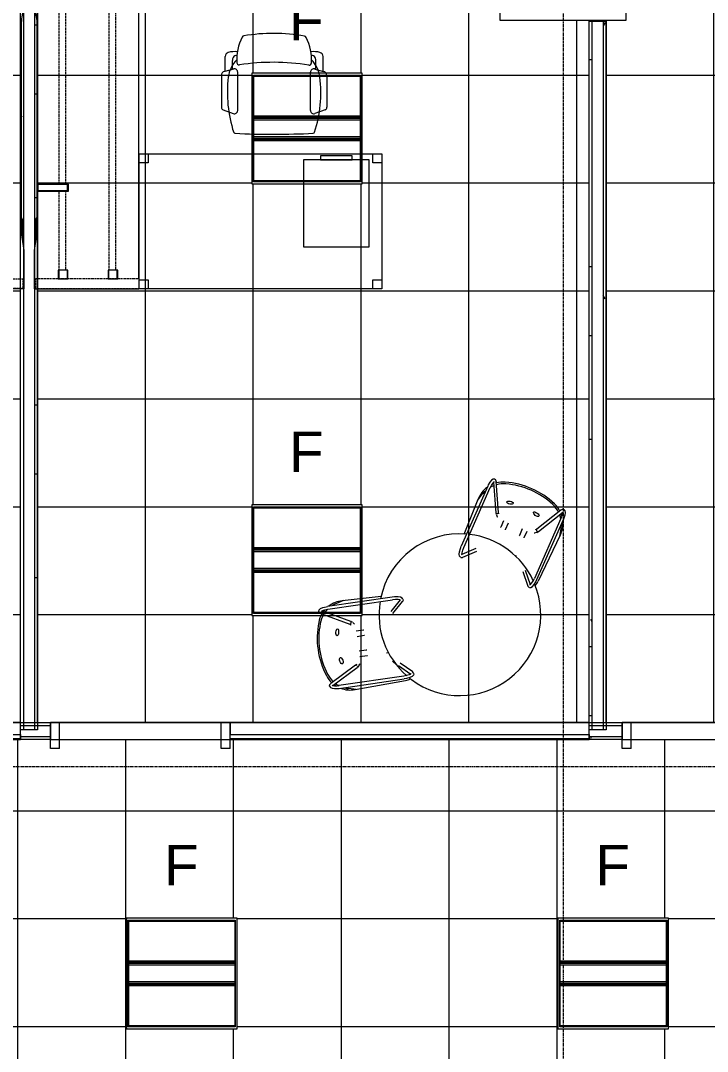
# Model space of a CAD drawing. Header units: inches. Extents: x 29752 to 32426, y -178 to 5722.
# Drawn here: x 30970.5 to 31123.4, y 5370.4 to 5599.7 of the extents above; entities that cross this region are included whole.
import ezdxf

# ---------------------------------------------------------------- set-up
doc = ezdxf.new("R2010")
doc.units = ezdxf.units.IN
doc.header["$MEASUREMENT"] = 0
doc.linetypes.add('Grid Line 1_2_', pattern=[0.875, 0.5, -0.125, 0.125, -0.125])
doc.linetypes.add('Overhead', pattern=[0.15625, 0.09375, -0.0625])
for name, color, linetype, lineweight in [('1900 Duke Street_2nd Flr_LINKED_dwg', 8, 'Continuous', 9), ('A-CLNG', 13, 'Continuous', 13), ('A-CLNG-PATT', 13, 'Continuous', 13), ('A-DOOR', 31, 'Continuous', 13), ('A-DOOR-FRAM', 31, 'Continuous', 20), ('A-GLAZ-CURT', 52, 'Continuous', 9), ('A-WALL', 113, 'Continuous', 13), ('A-WALL-PATT', 111, 'Continuous', 13), ('AE-WALLS-PATT', 7, 'Continuous', 9), ('E-LITE-EQPM', 33, 'Continuous', 9), ('E-LITE-EQPM-IDEN', 33, 'Continuous', 9), ('I-FURN', 30, 'Continuous', 9), ('I-FURN-PNLS', 30, 'Continuous', 9), ('I-WALL', 2, 'Continuous', 13), ('S-GRID', 1, 'Continuous', 9)]:
    doc.layers.add(name, color=color, linetype=linetype, lineweight=lineweight)
doc.styles.add('Arial', font='arial.ttf', dxfattribs={"height": 9})
pattern_1 = [(0, (0, 0), (30.72, 7.68), [1.267, -21.773, 1.267, -21.773, -122.88]), (0, (0, 0), (30.72, 7.68), [-46.08, 1.267, -44.813, 1.267, -21.773, -53.76]), (0, (0, 0), (30.72, 7.68), [-115.2, 1.267, -14.093, 1.267, -37.133]), (120, (11.52, 3.84), (-22.0110751, 22.7643004), [1.267, -21.773, 1.267, -21.773, -122.88]), (120, (11.52, 3.84), (-22.0110751, 22.7643004), [-46.08, 1.267, -44.813, 1.267, -21.773, -53.76]), (120, (11.52, 3.84), (-22.0110751, 22.7643004), [-115.2, 1.267, -14.093, 1.267, -37.133]), (240, (15.36, 19.2), (-8.7089249, -30.4443004), [1.267, -21.773, 1.267, -21.773, -122.88]), (240, (15.36, 19.2), (-8.7089249, -30.4443004), [-46.08, 1.267, -44.813, 1.267, -21.773, -53.76]), (240, (15.36, 19.2), (-8.7089249, -30.4443004), [-115.2, 1.267, -14.093, 1.267, -37.133])]

# ---------------------------------------------------------------- blocks, each defined once
blk = doc.blocks.new('1900 Duke Street_2nd Flr_LINKED_dwg-5565117-FIRST FLOOR')
at = {"layer": 'AE-WALLS-PATT'}
h = blk.add_hatch(color=256, dxfattribs=at)
h.paths.add_polyline_path([(1999.13, 1220.75), (2002.25, 1220.75), (2002.25, 1220.87), (1998.5, 1220.87), (1998.5, 1220.75)], flags=0)
h.paths.add_polyline_path([(1960.06, 1252.87), (1960.06, 1257.12), (1960, 1257.12), (1960, 1252.87)], flags=0)
h.paths.add_polyline_path([(1960, 1258.12), (1960.06, 1258.12), (1960.06, 1259.62), (1960, 1259.62)], flags=0)
blk = doc.blocks.new('HermanMiller_LayoutStudio_GNTRF_PrimaryWorkSurfaceRectangularFlashGap - Lam 24D 72W Non-Sliding-5842112-FIRST FLOOR')
at = {"layer": 'I-FURN-PNLS'}
for p, q in [((-15.75, 11.81), (-15.75, -11.47)), ((-7.25, 11.81), (-15.75, 11.81)), ((-4.74, 11.42), (-7.25, 11.81)), ((47.64, 11.81), (45.12, 11.42)), ((56.13, 11.81), (47.64, 11.81)), ((56.13, -11.47), (56.13, 11.81)), ((-4.3, 11.33), (-4.74, 11.42)), ((-3.87, 11.27), (-4.3, 11.33)), ((-3.44, 11.24), (-3.87, 11.27)), ((-3.01, 11.23), (-3.44, 11.24)), ((43.4, 11.23), (-3.01, 11.23)), ((43.83, 11.24), (43.4, 11.23)), ((44.26, 11.27), (43.83, 11.24)), ((44.69, 11.33), (44.26, 11.27)), ((45.12, 11.42), (44.69, 11.33)), ((-15.75, -11.47), (-15.67, -11.47)), ((-13.58, -11.47), (56.13, -11.47))]:
    blk.add_line(p, q, dxfattribs=at)
blk = doc.blocks.new('HermanMiller_TuStorage_LK11_BarPullMobilePedestal - Ptd Mtl Frnt 20D BF-5806128-FIRST FLOOR')
at = {"layer": 'I-FURN-PNLS'}
for p, q in [((7.3125, 9.6875), (-7.3125, 9.6875)), ((-7.3125, 9.6875), (-7.3125, -9.6875)), ((7.3125, -9.6875), (7.3125, 9.6875)), ((-7.3125, -9.6875), (7.3125, -9.6875)), ((3.5, -9.6875), (-3.5, -9.6875)), ((-3.5, -9.6875), (-3.5, -10.5625)), ((-3.5, -10.5625), (3.5, -10.5625)), ((3.5, -10.5625), (3.5, -9.6875))]:
    blk.add_line(p, q, dxfattribs=at)
blk = doc.blocks.new('HermanMiller_LayoutStudio_GNBR_BeamsRectangularPrimary - 72W for 24D-5806223-FIRST FLOOR')
at = {"layer": 'I-FURN-PNLS', "linetype": 'Overhead'}
for p, q in [((21.71, -6.1), (4.11, -6.1)), ((69.71, -6.1), (23.28, -6.1)), ((4.11, -7.68), (21.71, -7.68)), ((23.28, -7.68), (67.77, -7.68)), ((69.71, -17.19), (4.11, -17.19)), ((4.11, -18.76), (67.77, -18.76))]:
    blk.add_line(p, q, dxfattribs=at)
blk = doc.blocks.new('HermanMiller_ThrivePortfolio_YT300_Shelf - Surface Clamp No Backdrop Shelf Liner 4H 15W 8D-5842113-FIRST FLOOR')
at = {"layer": 'I-FURN-PNLS'}
for p, q in [((29.27, 34.22), (24.84, 34.22)), ((24.99, 34.19), (29.27, 34.19))]:
    blk.add_line(p, q, dxfattribs=at)
for radius, start in [(0.456, 37.2983), (0.425, 45)]:
    blk.add_arc((29.27, 33.77), radius, start, 90, dxfattribs=at)
blk = doc.blocks.new('HermanMiller_LayoutStudio_GNSG_GenericBeamClamp - Clamp-5806140-FIRST FLOOR')
at = {"layer": 'I-FURN-PNLS'}
for p, q in [((0.79, 5.46), (-0.79, 5.46)), ((-0.79, 5.46), (-0.79, -1.38)), ((0.67, 5.43), (-0.67, 5.43)), ((-0.67, 5.43), (-0.67, -1.22)), ((0.67, -1.22), (0.67, 5.43)), ((0.79, -1.38), (0.79, 5.46)), ((-0.79, -1.38), (0.79, -1.38)), ((-0.67, -1.22), (0.67, -1.22))]:
    blk.add_line(p, q, dxfattribs=at)
blk = doc.blocks.new('HermanMiller_LayoutStudio_GNLFEL_EngageLegDeskEndSingleLeft - 24D Left Hand-5805487-FIRST FLOOR')
at = {"layer": 'I-FURN-PNLS', "linetype": 'Overhead'}
for p, q in [((-1.04, 11.61), (-1.04, -11.31)), ((0.94, 11.71), (-0.94, 11.71)), ((1.04, -11.31), (1.04, 11.61)), ((-0.94, -11.41), (0.94, -11.41))]:
    blk.add_line(p, q, dxfattribs=at)
at = {"layer": 'I-FURN-PNLS'}
for p, q in [((2.99, 6.63), (1.04, 6.63)), ((1.04, 6.63), (1.04, 4.47)), ((2.99, 6.52), (1.04, 6.52)), ((1.04, 6.52), (1.04, 4.59)), ((1.04, 4.59), (2.99, 4.59)), ((2.99, 4.47), (2.99, 6.63)), ((2.99, 4.59), (2.99, 6.52)), ((1.04, 4.47), (2.99, 4.47)), ((2.99, -4.45), (1.04, -4.45)), ((1.04, -4.45), (1.04, -6.61)), ((2.99, -4.57), (1.04, -4.57)), ((1.04, -4.57), (1.04, -6.5)), ((2.99, -6.61), (2.99, -4.45)), ((2.99, -6.5), (2.99, -4.57)), ((1.04, -6.5), (2.99, -6.5)), ((1.04, -6.61), (2.99, -6.61))]:
    blk.add_line(p, q, dxfattribs=at)
at = {"layer": 'I-FURN-PNLS', "linetype": 'Overhead'}
for centre, radius, start, end in [((-0.94, 11.61), 0.107, 90, 180), ((0.94, 11.61), 0.105, 360, 90), ((-0.94, -11.31), 0.105, 180, 270), ((0.94, -11.31), 0.105, 270, 360)]:
    blk.add_arc(centre, radius, start, end, dxfattribs=at)
blk = doc.blocks.new('Rectangular Table - Rectangular Table 3-5842114-FIRST FLOOR')
at = {"layer": 'I-FURN'}
for p, q in [((-27, 13), (-27, 15)), ((-27, 15), (-25, 15)), ((-25, 15), (-25, 13)), ((-25, 15), (25, 15)), ((25, 15), (27, 15)), ((25, 13), (25, 15)), ((27, 15), (27, 13)), ((-25, 13), (-27, 13)), ((-27, -13), (-27, 13)), ((27, 13), (25, 13)), ((27, 12.94), (27, -13)), ((-27, -15), (-27, -13)), ((-27, -13), (-25, -13)), ((-25, -13), (-25, -15)), ((25, -15), (25, -13)), ((25, -13), (27, -13)), ((27, -13), (27, -15)), ((-25, -15), (-27, -15)), ((25, -15), (-25, -15)), ((27, -15), (25, -15))]:
    blk.add_line(p, q, dxfattribs=at)
blk = doc.blocks.new('Steelcase - Seating - Gesture - Work Chair2 - Wrapp Back - 4D Arm_Caster-5842115-FIRST FLOOR')
at = {"layer": 'I-FURN'}
for p, q in [((-11.74, -13.02), (-11.74, -5.99)), ((-11.35, -5.44), (-9.09, -4.62)), ((-8.09, -5.32), (-8.09, -13.79)), ((8.09, -5.32), (8.09, -13.79)), ((11.35, -5.44), (9.09, -4.62)), ((11.74, -13.02), (11.74, -5.99)), ((-9.03, -14.51), (-10.99, -13.99)), ((-10.89, -14.02), (-10.89, -17.31)), ((-9.29, -14.44), (-9.29, -16.44)), ((9.03, -14.51), (10.99, -13.99)), ((9.29, -14.44), (9.29, -16.44)), ((10.89, -14.02), (10.89, -17.31))]:
    blk.add_line(p, q, dxfattribs=at)
for centre, radius, start, end in [((0.1, -169.98), 169.98, 87.0931, 92.9746), ((18.38, -9.32), 28.78, 162.0109, 186.7596), ((-8.71, -0.53), 0.3, 92.9746, 162.0109), ((8.7, -0.52), 0.3, 18.0109, 87.0931), ((-18.38, -9.32), 28.78, 353.2404, 18.0109), ((-8.84, -5.32), 0.75, 0, 110), ((8.84, -5.32), 0.75, 70, 180), ((-11.15, -5.99), 0.585, 110, 180), ((11.15, -5.99), 0.585, 360, 70), ((-10.74, -13.02), 1, 180, 255), ((-3.71, -11.94), 6.53, 186.7596, 225.1575), ((3.71, -11.94), 6.53, 314.8425, 353.2404), ((10.74, -13.02), 1, 285, 360), ((-8.84, -13.79), 0.75, 255, 360), ((2.78, -16.57), 11.1, 176.1226, 206.6121), ((-7.79, -15.86), 0.5, 80.8589, 176.1226), ((0.29, 34.42), 50.42, 260.8589, 278.4768), ((-2.78, -16.57), 11.1, 332.9816, 3.3879), ((7.8, -15.95), 0.5, 3.3879, 98.4768), ((8.84, -13.79), 0.75, 180, 285), ((-9.98, -17.31), 0.911, 180, 255.8268), ((-8.73, -12.36), 6.02, 255.8268, 275.2693), ((-7.97, -16.44), 1.32, 180, 209.7381), ((-8.34, -16.66), 0.896, 209.7381, 274.2583), ((8.73, -12.36), 6.02, 264.7307, 284.1732), ((8.34, -16.66), 0.896, 265.7417, 330.2619), ((7.97, -16.44), 1.32, 330.2619, 0), ((9.98, -17.31), 0.911, 284.1732, 0), ((-6.7, -21.32), 0.5, 206.6121, 259.8217), ((0.18, 16.95), 39.38, 259.8217, 279.6026), ((6.66, -21.39), 0.5, 279.6026, 332.9816)]:
    blk.add_arc(centre, radius, start, end, dxfattribs=at)
blk = doc.blocks.new('MEZ-Round_Top-Davis_Furniture-2 - 36x36x29-R-5845483-FIRST FLOOR')
at = {"layer": 'I-FURN'}
for start, end in [(90, 119.8961), (61.5866, 90), (121.9688, 205.4242), (270, 59.1349), (207.4564, 265.7435), (267.9383, 270)]:
    blk.add_arc((0, 0), 18, start, end, dxfattribs=at)
blk = doc.blocks.new('HighTower_Eyes_Guest1 - HighTower_Eyes_Guest-5842110-FIRST FLOOR')
at = {"layer": 'I-FURN'}
for p, q in [((-9.98, -4.11), (-9.58, 7.25)), ((-9.2, 7.02), (-9.2, -7.57)), ((-8.57, -7.57), (-8.57, 7.02)), ((-8.33, 8.67), (-6.04, 6.22)), ((-5.59, 6.65), (-7.92, 9.15)), ((7.92, 9.15), (5.59, 6.65)), ((6.04, 6.22), (8.32, 8.66)), ((8.57, 7.02), (8.57, -7.57)), ((9.2, -7.57), (9.2, 7.02)), ((-5.18, 5.3), (-5.12, 5.24)), ((-5.13, 5.25), (-4.93, 5.04)), ((-2.86, 4.23), (-2.86, 3.98)), ((9.68, 4.29), (9.98, -4.11)), ((-2.86, -0.3), (-2.86, -0.38)), ((-2.86, -0.38), (-2.86, -1.98)), ((-1.68, -0.38), (-1.68, -0.3)), ((-1.68, -1.98), (-1.68, -0.38)), ((1.68, -0.3), (1.68, -0.38)), ((1.68, -0.38), (1.68, -1.98)), ((2.86, -0.38), (2.86, -0.3)), ((2.86, -1.98), (2.86, -0.38)), ((-9.97, -3.84), (-9.57, -5.45)), ((-5.18, -2.92), (-8.39, -8.9)), ((-7.88, -9.26), (-4.63, -3.21)), ((-4.92, -2.56), (-5.14, -2.87)), ((-4.92, -2.56), (-4.89, -2.53)), ((-4.65, -3.26), (-4.41, -2.93)), ((4.41, -2.93), (4.65, -3.26)), ((4.62, -3.2), (7.88, -9.26)), ((5.12, -2.84), (4.92, -2.56)), ((8.39, -8.9), (5.17, -2.9)), ((9.97, -3.84), (9.57, -5.45))]:
    blk.add_line(p, q, dxfattribs=at)
at = {"layer": 'I-FURN', "flags": 128}
for points in [[(-8.39, 9.3), (-8.67, 9.19), (-8.9, 8.85), (-9.07, 8.31), (-9.18, 7.55), (-9.2, 7.02)], [(-8.32, 9.33), (-7.96, 9.19), (-7.92, 9.15)], [(8.32, 9.33), (7.96, 9.19), (7.92, 9.15)], [(8.39, 9.3), (8.67, 9.19), (8.9, 8.85), (9.07, 8.31), (9.18, 7.55), (9.2, 7.02)], [(-8.25, 8.73), (-8.32, 8.62), (-8.44, 8.27), (-8.54, 7.66), (-8.57, 7.02)], [(8.25, 8.73), (8.32, 8.62), (8.44, 8.27), (8.54, 7.66), (8.57, 7.02)], [(-4.85, -2.5), (-4.51, -2.22), (-4.44, -2.19)], [(4.85, -2.5), (4.51, -2.22), (4.44, -2.19)], [(-8.39, -9.63), (-8.73, -9.49), (-8.95, -9.15), (-9.11, -8.61), (-9.19, -7.87), (-9.2, -7.57)], [(-8.3, -9.03), (-8.37, -8.92), (-8.48, -8.56), (-8.56, -7.96), (-8.57, -7.57)], [(8.3, -9.03), (8.37, -8.92), (8.48, -8.56), (8.56, -7.96), (8.57, -7.57)], [(8.39, -9.63), (8.73, -9.49), (8.95, -9.15), (9.11, -8.61), (9.19, -7.87), (9.2, -7.57)], [(-8.39, -9.63), (-8.05, -9.49), (-7.88, -9.26)], [(8.39, -9.63), (8.05, -9.49), (7.88, -9.26)]]:
    blk.add_lwpolyline(points, dxfattribs=at)
at = {"layer": 'I-FURN'}
for centre, radius, start, end in [((-4.58, 7.08), 5, 164.1139, 178), ((-3.98, -4.32), 6, 178, 209.1866), ((3.98, -4.32), 6, 330.8167, 2), ((-3.75, -4), 6, 194, 202.8707), ((3.75, -4), 6, 337.1468, 346), ((-3.75, -4), 6, 215.8902, 224.3964), ((-3.98, -4.32), 6, 220.2362, 225.1278), ((-3.98, -4.32), 6, 231.1756, 250.5275), ((-3.75, -4), 6, 230.6301, 251.1082), ((3.75, -4), 6, 288.8918, 309.3845), ((3.98, -4.32), 6, 289.4725, 308.831), ((3.75, -4), 6, 315.6037, 324.1108), ((3.98, -4.32), 6, 314.8722, 319.7638), ((0, 6.94), 17.94, 250.5275, 289.4725), ((0, 6.94), 17.94, 250.5275, 289.4725), ((0, 6.94), 17.57, 251.1082, 288.8918)]:
    blk.add_arc(centre, radius, start, end, dxfattribs=at)
for centre, major_axis, ratio, start_param, end_param in [((-4.9, 5.45), (0.228, 0.213), 0.916448, 3.13187, 3.917268), ((-4.9, -3.07), (-0.275, 0.148), 0.846149, 5.894386, 6.283185), ((-4.91, -3.08), (-0.255, 0.181), 0.826969, 4.981649, 5.243448), ((-4.91, -3.08), (-0.255, 0.181), 0.826969, 3.672652, 4.719849), ((-4.91, -3.08), (-0.255, 0.181), 0.826969, 3.141593, 3.410852), ((4.91, -3.08), (0.255, 0.181), 0.826969, 2.610534, 3.141593), ((4.91, -3.08), (0.255, 0.181), 0.826969, 2.348734, 2.363943), ((4.91, -3.08), (0.255, 0.181), 0.826969, 1.147513, 2.086935), ((4.9, -3.05), (0.275, 0.148), 0.846149, 6.241028, 6.764627), ((4.91, -3.08), (0.255, 0.181), 0.826969, 0.254339, 0.291749)]:
    blk.add_ellipse(centre, major_axis=major_axis, ratio=ratio, start_param=start_param, end_param=end_param, dxfattribs=at)
for centre, major_axis in [((-3.19, -6.22), (-0.731, 0.169)), ((3.19, -6.22), (0.731, 0.169))]:
    blk.add_ellipse(centre, major_axis=major_axis, ratio=0.429347, dxfattribs=at)
blk = doc.blocks.new('HighTower_Eyes_Guest1 - HighTower_Eyes_Guest-5842090-FIRST FLOOR')
at = {"layer": 'I-FURN'}
for p, q in [((-4.63, 3.21), (-7.88, 9.26)), ((7.88, 9.26), (4.62, 3.2)), ((-9.2, 7.57), (-9.2, -7.02)), ((-8.57, -7.02), (-8.57, 7.57)), ((-8.39, 8.9), (-5.18, 2.92)), ((5.17, 2.9), (8.39, 8.9)), ((8.57, 7.57), (8.57, -7.02)), ((9.2, -7.02), (9.2, 7.57)), ((-9.97, 3.84), (-9.57, 5.45)), ((9.97, 3.84), (9.57, 5.45)), ((-9.98, 4.11), (-9.58, -7.25)), ((-5.14, 2.87), (-4.92, 2.56)), ((-4.41, 2.93), (-4.65, 3.26)), ((4.65, 3.26), (4.41, 2.93)), ((4.92, 2.56), (5.12, 2.85)), ((9.67, -4.57), (9.98, 4.11)), ((-2.86, 1.98), (-2.86, 0.38)), ((-2.86, 0.38), (-2.86, 0.3)), ((-1.68, 0.38), (-1.68, 1.98)), ((-1.68, 0.3), (-1.68, 0.38)), ((1.68, 1.98), (1.68, 0.38)), ((1.68, 0.38), (1.68, 0.3)), ((2.86, 0.38), (2.86, 1.98)), ((2.86, 0.3), (2.86, 0.38)), ((-2.86, -3.98), (-2.86, -4.45)), ((-1.68, -4.04), (-1.68, -3.98)), ((-6.04, -6.22), (-8.33, -8.67)), ((-7.92, -9.15), (-5.59, -6.65)), ((-5.12, -5.24), (-5.49, -5.63)), ((-4.93, -5.04), (-5.13, -5.25)), ((5.59, -6.65), (7.92, -9.15)), ((8.32, -8.66), (6.04, -6.22))]:
    blk.add_line(p, q, dxfattribs=at)
at = {"layer": 'I-FURN', "flags": 128}
for points in [[(-8.39, 9.63), (-8.73, 9.49), (-8.95, 9.15), (-9.11, 8.61), (-9.19, 7.87), (-9.2, 7.57)], [(-8.39, 9.63), (-8.05, 9.49), (-7.88, 9.26)], [(8.39, 9.63), (8.05, 9.49), (7.88, 9.26)], [(8.39, 9.63), (8.73, 9.49), (8.95, 9.15), (9.11, 8.61), (9.19, 7.87), (9.2, 7.57)], [(-8.3, 9.03), (-8.37, 8.92), (-8.48, 8.56), (-8.56, 7.96), (-8.57, 7.57)], [(8.3, 9.03), (8.37, 8.92), (8.48, 8.56), (8.56, 7.96), (8.57, 7.57)], [(-4.85, 2.5), (-4.51, 2.22), (-4.44, 2.19)], [(4.85, 2.5), (4.51, 2.22), (4.44, 2.19)], [(-8.39, -9.3), (-8.67, -9.19), (-8.9, -8.85), (-9.07, -8.31), (-9.18, -7.55), (-9.2, -7.02)], [(-8.25, -8.73), (-8.32, -8.62), (-8.44, -8.27), (-8.54, -7.66), (-8.57, -7.02)], [(-8.32, -9.33), (-7.96, -9.19), (-7.92, -9.15)], [(8.32, -9.33), (7.96, -9.19), (7.92, -9.15)], [(8.25, -8.73), (8.32, -8.62), (8.44, -8.27), (8.54, -7.66), (8.57, -7.02)], [(8.39, -9.3), (8.67, -9.19), (8.9, -8.85), (9.07, -8.31), (9.18, -7.55), (9.2, -7.02)]]:
    blk.add_lwpolyline(points, dxfattribs=at)
at = {"layer": 'I-FURN'}
for centre, radius, start, end in [((-3.98, 4.32), 6, 109.4725, 128.8244), ((-3.75, 4), 6, 108.8918, 129.3699), ((0, -6.94), 17.94, 70.5275, 109.4725), ((0, -6.94), 17.94, 70.5275, 109.4725), ((0, -6.94), 17.57, 71.1082, 108.8918), ((3.75, 4), 6, 50.6155, 71.1082), ((3.98, 4.32), 6, 51.169, 70.5275), ((-3.98, 4.32), 6, 150.8134, 182), ((-3.75, 4), 6, 135.6036, 144.1098), ((-3.98, 4.32), 6, 134.8722, 139.7638), ((3.75, 4), 6, 35.8892, 44.3963), ((3.98, 4.32), 6, 40.2362, 45.1278), ((3.98, 4.32), 6, 358, 29.1833), ((-3.75, 4), 6, 157.1293, 166), ((3.75, 4), 6, 14, 22.8532), ((-4.58, -7.08), 5, 182, 195.8861)]:
    blk.add_arc(centre, radius, start, end, dxfattribs=at)
for centre, major_axis in [((-3.19, 6.22), (0.731, 0.169)), ((3.19, 6.22), (-0.731, 0.169))]:
    blk.add_ellipse(centre, major_axis=major_axis, ratio=0.429347, dxfattribs=at)
for centre, major_axis, ratio, start_param, end_param in [((-4.9, 3.07), (0.275, 0.148), 0.846149, 3.361235, 3.623034), ((-4.91, 3.08), (0.255, 0.181), 0.826969, 3.472631, 3.657731), ((-4.91, 3.08), (0.255, 0.181), 0.826969, 3.751439, 3.919531), ((-4.91, 3.08), (0.255, 0.181), 0.826969, 4.02161, 4.18133), ((-4.91, 3.08), (0.255, 0.181), 0.826969, 4.704929, 5.752126), ((-4.91, 3.08), (0.255, 0.181), 0.826969, 6.013926, 6.283185), ((4.91, 3.08), (-0.255, 0.181), 0.826969, 0, 0.531059), ((4.91, 3.08), (-0.255, 0.181), 0.826969, 0.531059, 2.261027), ((4.9, 3.05), (-0.275, 0.148), 0.846149, 2.46333, 3.141593), ((-4.9, -5.45), (-0.228, 0.213), 0.916448, 5.769309, 6.292908), ((-4.9, -5.45), (-0.228, 0.213), 0.916448, 5.50751, 5.682501), ((-4.9, -5.45), (-0.228, 0.213), 0.916448, 5.24571, 5.418936), ((-4.9, -5.45), (-0.228, 0.213), 0.916448, 4.983911, 5.155535)]:
    blk.add_ellipse(centre, major_axis=major_axis, ratio=ratio, start_param=start_param, end_param=end_param, dxfattribs=at)
blk = doc.blocks.new('HermanMiller_LayoutStudio_GNTRF_PrimaryWorkSurfaceRectangularFlashGap - Lam 24D 72W Non-Sliding-5948615-FIRST FLOOR')
at = {"layer": 'I-FURN-PNLS'}
for p, q in [((-15.75, 11.47), (-15.67, 11.47)), ((-15.75, -11.81), (-15.75, 11.47)), ((-13.58, 11.47), (56.13, 11.47)), ((56.13, 11.47), (56.13, -11.81)), ((-4.74, -11.42), (-7.25, -11.81)), ((-4.3, -11.33), (-4.74, -11.42)), ((-3.87, -11.27), (-4.3, -11.33)), ((-3.44, -11.24), (-3.87, -11.27)), ((-3.01, -11.23), (-3.44, -11.24)), ((43.4, -11.23), (-3.01, -11.23)), ((43.83, -11.24), (43.4, -11.23)), ((44.26, -11.27), (43.83, -11.24)), ((44.69, -11.33), (44.26, -11.27)), ((45.12, -11.42), (44.69, -11.33)), ((47.64, -11.81), (45.12, -11.42)), ((-7.25, -11.81), (-15.75, -11.81)), ((56.13, -11.81), (47.64, -11.81))]:
    blk.add_line(p, q, dxfattribs=at)
blk = doc.blocks.new('HermanMiller_ThrivePortfolio_YT300_Shelf - Surface Clamp No Backdrop Shelf Liner 4H 15W 8D-5948619-FIRST FLOOR')
at = {"layer": 'I-FURN-PNLS'}
for p, q in [((29.27, -34.22), (24.84, -34.22)), ((24.99, -34.19), (29.27, -34.19))]:
    blk.add_line(p, q, dxfattribs=at)
for radius, end in [(0.456, 322.7017), (0.425, 315)]:
    blk.add_arc((29.27, -33.77), radius, 270, end, dxfattribs=at)
blk = doc.blocks.new('HermanMiller_LayoutStudio_GNLFEL_EngageLegDeskEndSingleLeft - 24D Left Hand-5948622-FIRST FLOOR')
at = {"layer": 'I-FURN-PNLS', "linetype": 'Overhead'}
for p, q in [((-1.04, -11.61), (-1.04, 11.31)), ((-0.94, 11.41), (0.94, 11.41)), ((1.04, 11.31), (1.04, -11.61)), ((0.94, -11.71), (-0.94, -11.71))]:
    blk.add_line(p, q, dxfattribs=at)
at = {"layer": 'I-FURN-PNLS'}
for p, q in [((1.04, 6.61), (2.99, 6.61)), ((1.04, 4.45), (1.04, 6.61)), ((1.04, 6.5), (2.99, 6.5)), ((1.04, 4.57), (1.04, 6.5)), ((2.99, 6.61), (2.99, 4.45)), ((2.99, 6.5), (2.99, 4.57)), ((2.99, 4.57), (1.04, 4.57)), ((2.99, 4.45), (1.04, 4.45)), ((1.04, -4.47), (2.99, -4.47)), ((1.04, -6.63), (1.04, -4.47)), ((2.99, -4.47), (2.99, -6.63)), ((1.04, -4.59), (2.99, -4.59)), ((1.04, -6.52), (1.04, -4.59)), ((2.99, -6.52), (1.04, -6.52)), ((2.99, -6.63), (1.04, -6.63)), ((2.99, -4.59), (2.99, -6.52))]:
    blk.add_line(p, q, dxfattribs=at)
at = {"layer": 'I-FURN-PNLS', "linetype": 'Overhead'}
for centre, radius, start, end in [((-0.94, 11.31), 0.105, 90, 180), ((0.94, 11.31), 0.105, 0, 90), ((-0.94, -11.61), 0.107, 180, 270), ((0.94, -11.61), 0.105, 270, 0)]:
    blk.add_arc(centre, radius, start, end, dxfattribs=at)
blk = doc.blocks.new('Single Flush - OTJ_SOLIDFLUSH_ALUM-5854609-FIRST FLOOR')
at = {"layer": 'A-DOOR-FRAM'}
for p, q in [((-20, 3.875), (-20, -1.875)), ((-20, 3.875), (-18, 3.875)), ((-18, 3.875), (-18, -1.875)), ((18.000004, 3.875), (18.000004, -1.875)), ((18.000004, 3.875), (20.000004, 3.875)), ((20.000004, 3.875), (20.000004, -1.875)), ((-20, -1.875), (-18, -1.875)), ((18.000004, -1.875), (20.000004, -1.875))]:
    blk.add_line(p, q, dxfattribs=at)
blk = doc.blocks.new('System Panel - Glazed-6073665-FIRST FLOOR')
at = {"layer": 'A-GLAZ-CURT', "lineweight": 13}
for p, q in [((-39.9375, 0.75), (-39.9375, 1.75)), ((-39.9375, 1.75), (39.9375, 1.75)), ((39.9375, 0.75), (-39.9375, 0.75)), ((39.9375, 1.75), (39.9375, 0.75))]:
    blk.add_line(p, q, dxfattribs=at)
blk = doc.blocks.new('System Panel - Glazed-6073234-FIRST FLOOR')
at = {"layer": 'A-GLAZ-CURT', "lineweight": 13}
for p, q in [((-13.59, -1.75), (-13.59, -0.75)), ((-13.59, -0.75), (13.59, -0.75)), ((13.59, -1.75), (-13.59, -1.75)), ((13.59, -0.75), (13.59, -1.75))]:
    blk.add_line(p, q, dxfattribs=at)
blk = doc.blocks.new('L-Recessed-Axis-Plano - 2 X 2-4550865-FIRST FLOOR')
at = {"layer": 'E-LITE-EQPM'}
for p, q in [((11.91, 11.87), (-11.91, 11.87)), ((-11.91, 11.87), (-11.91, -11.88)), ((-11.88, -11.56), (-11.88, 11.56)), ((-11.88, 11.56), (11.87, 11.56)), ((11.87, 11.56), (11.87, -11.56)), ((11.91, -11.88), (11.91, 11.87)), ((-11.88, 2.74), (11.87, 2.74)), ((11.87, 2.51), (-11.88, 2.51)), ((-11.88, 2.3), (11.87, 2.3)), ((-11.88, 2.2), (11.87, 2.2)), ((-11.88, 1.83), (11.87, 1.83)), ((-11.88, -1.83), (11.87, -1.83)), ((-11.88, -2.2), (11.87, -2.2)), ((-11.88, -2.3), (11.87, -2.3)), ((-11.88, -2.51), (11.87, -2.51)), ((-11.88, -2.74), (11.87, -2.74)), ((-11.91, -11.88), (11.91, -11.88)), ((11.87, -11.56), (-11.88, -11.56))]:
    blk.add_line(p, q, dxfattribs=at)

msp = doc.modelspace()

# ---------------------------------------------------------------- hatches: boundary and pattern name
at = {"layer": 'A-CLNG-PATT'}
h = msp.add_hatch(dxfattribs=at)
h.set_pattern_fill('FP_7', color=256, style=0, pattern_type=2)
h.set_pattern_definition([(90, (30893.487, 5539.56), (24, -1e-15), []), (0, (30893.487, 5539.56), (0, -24), [])])
h.paths.add_polyline_path([(30848.24, 5443.56), (30896.76, 5443.56), (30896.76, 5449.31), (30900.38, 5449.31), (30900.38, 5449.44), (30926.38, 5449.44), (30926.38, 5449.31), (30943.22, 5449.31), (30943.22, 5443.56), (30970.52, 5443.56), (30970.52, 5631.69), (30886.17, 5631.69), (30886.17, 5625.19), (30858.36, 5625.19), (30858.35, 5599.69), (30845.49, 5599.69), (30845.49, 5443.56)], flags=0)
h.paths.add_polyline_path([(30900.26, 5443.56), (30900.38, 5443.56), (30900.38, 5445.81), (30900.26, 5445.81)], flags=0)
h.paths.add_polyline_path([(30926.38, 5443.56), (30939.72, 5443.56), (30939.72, 5445.81), (30926.38, 5445.81)], flags=0)
h.paths.add_polyline_path([(30901.38, 5467.4), (30893.17, 5467.4), (30893.17, 5491.97), (30917.8, 5491.97), (30917.8, 5467.4), (30907.89, 5467.4)], flags=0)
h.paths.add_polyline_path([(30893.17, 5563.4), (30893.17, 5587.97), (30917.8, 5587.97), (30917.8, 5563.4), (30914.4, 5563.4)], flags=0)
h = msp.add_hatch(dxfattribs=at)
h.set_pattern_fill('FP_8', color=256, style=0, pattern_type=2)
h.set_pattern_definition([(270, (31022.268, 5539.56), (-24, -1e-15), []), (180, (31022.268, 5539.56), (3e-15, 24), [])])
h.paths.add_polyline_path([(30977.17, 5443.56), (31097.05, 5443.56), (31097.05, 5599.69), (31077.23, 5599.69), (31077.23, 5625.69), (31058.61, 5625.69), (31058.61, 5631.69), (30974.27, 5631.69), (30974.27, 5443.56)], flags=0)
h.paths.add_polyline_path([(31046.56, 5467.4), (31021.94, 5467.4), (31021.94, 5491.97), (31046.56, 5491.97), (31046.56, 5471.5)], flags=0)
h.paths.add_polyline_path([(31044.66, 5563.4), (31021.94, 5563.4), (31021.94, 5587.97), (31046.56, 5587.97), (31046.56, 5563.4)], flags=0)
h = msp.add_hatch(dxfattribs=at)
h.set_pattern_fill('FP_9', color=256, style=0, pattern_type=2)
h.set_pattern_definition([(90, (31148.8, 5539.56), (24, -1e-15), []), (0, (31148.8, 5539.56), (0, -24), [])])
h.paths.add_polyline_path([(31104.42, 5443.56), (31224.3, 5443.56), (31224.3, 5623.19), (31145.8, 5623.19), (31145.77, 5617.71), (31105.23, 5617.69), (31105.23, 5599.69), (31100.8, 5599.69), (31100.8, 5443.56)], flags=0)
h.paths.add_polyline_path([(31168.4, 5467.4), (31148.44, 5467.4), (31148.44, 5491.97), (31173.06, 5491.97), (31173.06, 5467.4)], flags=0)
h.paths.add_polyline_path([(31173.06, 5563.4), (31148.44, 5563.4), (31148.44, 5587.97), (31173.06, 5587.97), (31173.06, 5577.22)], flags=0)
h = msp.add_hatch(dxfattribs=at)
h.set_pattern_fill('FP_13', color=256, style=0, pattern_type=2)
h.set_pattern_definition([(0, (30729.893, 4895.936), (0, -24), []), (270, (30729.893, 4895.936), (-24, -1e-15), [])])
h.paths.add_polyline_path([(30497.59, 4391.69), (30510.55, 4391.69), (30510.55, 4391.81), (30542.36, 4391.81), (30542.36, 4417.69), (30570.36, 4417.69), (30570.36, 4391.81), (30902.4, 4391.81), (30902.4, 4417.69), (30930.4, 4417.69), (30930.4, 4391.81), (31013.92, 4391.81), (31013.92, 4391.69), (31022.24, 4391.73), (31022.24, 4417.69), (31022.49, 4417.69), (31022.49, 4626.32), (31347.05, 4626.32), (31347.05, 4626.45), (31372.8, 4626.45), (31372.8, 4826.64), (31347.05, 4826.64), (31347.05, 4854.64), (31372.8, 4854.64), (31372.8, 5330.06), (31347.05, 5330.07), (31347.05, 5358.06), (31365.05, 5358.06), (31365.05, 5398.44), (31370.55, 5398.44), (31370.55, 5423.19), (31351.55, 5423.19), (31351.55, 5439.81), (30943.22, 5439.81), (30943.22, 5420.44), (30896.76, 5420.44), (30896.76, 5439.81), (30570.3, 5439.81), (30570.3, 5419.69), (30542.3, 5419.69), (30542.3, 5445.73), (30210.42, 5445.69), (30210.4, 5405.73), (30179.74, 5405.73), (30179.74, 5405.37), (30180.42, 5405.37), (30180.42, 5336.37), (30767.55, 5336.37), (30767.55, 4691.31), (30210.49, 4691.31), (30210.52, 4391.81), (30242.49, 4391.81), (30242.49, 4391.69), (30298.24, 4391.69), (30298.24, 4391.81), (30326.48, 4391.81), (30326.48, 4391.69), (30426.24, 4391.69), (30426.24, 4391.81), (30454.17, 4391.81), (30454.17, 4391.69)], flags=0)
h.paths.add_polyline_path([(30609.42, 4439.65), (30609.42, 4464.22), (30634.05, 4464.22), (30634.05, 4439.65), (30627.85, 4439.65)], flags=0)
h.paths.add_polyline_path([(30249.08, 4439.65), (30249.08, 4464.22), (30273.71, 4464.22), (30273.71, 4439.65), (30263.14, 4439.65)], flags=0)
h.paths.add_polyline_path([(30497.59, 4439.65), (30489.42, 4439.65), (30489.42, 4464.22), (30514.05, 4464.22), (30514.05, 4439.65)], flags=0)
h.paths.add_polyline_path([(30380.36, 4439.65), (30369.08, 4439.65), (30369.08, 4464.22), (30393.71, 4464.22), (30393.71, 4439.65), (30386.88, 4439.65)], flags=0)
h.paths.add_polyline_path([(30729.74, 4439.65), (30729.74, 4464.22), (30754.37, 4464.22), (30754.37, 4439.65), (30732.05, 4439.65)], flags=0)
h.paths.add_polyline_path([(30994.7, 4439.65), (30970.08, 4439.65), (30970.08, 4464.22), (30994.7, 4464.22), (30994.7, 4457.84)], flags=0)
h.paths.add_polyline_path([(30862.3, 4439.65), (30849.68, 4439.65), (30849.68, 4464.22), (30874.31, 4464.22), (30874.31, 4439.65), (30868.82, 4439.65)], flags=0)
h.paths.add_polyline_path([(30249.08, 4535.65), (30249.08, 4560.22), (30273.71, 4560.22), (30273.71, 4535.65), (30263.14, 4535.65)], flags=0)
h.paths.add_polyline_path([(30369.08, 4535.65), (30369.08, 4560.22), (30393.71, 4560.22), (30393.71, 4535.65), (30380.36, 4535.65)], flags=0)
h.paths.add_polyline_path([(30514.05, 4535.65), (30489.42, 4535.65), (30489.42, 4560.22), (30514.05, 4560.22), (30514.05, 4544.9)], flags=0)
h.paths.add_polyline_path([(30627.85, 4535.65), (30609.42, 4535.65), (30609.42, 4560.22), (30634.05, 4560.22), (30634.05, 4535.65)], flags=0)
h.paths.add_polyline_path([(30729.74, 4535.65), (30729.74, 4560.22), (30754.37, 4560.22), (30754.37, 4535.65), (30732.05, 4535.65)], flags=0)
h.paths.add_polyline_path([(30862.3, 4535.65), (30849.68, 4535.65), (30849.68, 4560.22), (30874.31, 4560.22), (30874.31, 4535.65)], flags=0)
h.paths.add_polyline_path([(30994.7, 4535.65), (30970.08, 4535.65), (30970.08, 4560.22), (30994.7, 4560.22), (30994.7, 4557.34)], flags=0)
h.paths.add_polyline_path([(30273.71, 4631.65), (30249.08, 4631.65), (30249.08, 4656.22), (30273.71, 4656.22)], flags=0)
h.paths.add_polyline_path([(30369.08, 4631.65), (30369.08, 4656.22), (30393.71, 4656.22), (30393.71, 4631.65), (30393.39, 4631.65)], flags=0)
h.paths.add_polyline_path([(30497.59, 4631.65), (30489.42, 4631.65), (30489.42, 4656.22), (30514.05, 4656.22), (30514.05, 4631.65)], flags=0)
h.paths.add_polyline_path([(30609.42, 4631.65), (30609.42, 4656.22), (30634.05, 4656.22), (30634.05, 4631.65)], flags=0)
h.paths.add_polyline_path([(30729.74, 4631.65), (30729.74, 4656.22), (30754.37, 4656.22), (30754.37, 4631.65), (30732.05, 4631.65)], flags=0)
h.paths.add_polyline_path([(30992.56, 4631.65), (30970.08, 4631.65), (30970.08, 4656.22), (30994.7, 4656.22), (30994.7, 4631.65), (30994.08, 4631.65)], flags=0)
h.paths.add_polyline_path([(30849.68, 4631.65), (30849.68, 4656.22), (30874.31, 4656.22), (30874.31, 4631.65), (30862.3, 4631.65)], flags=0)
h.paths.add_polyline_path([(31306.7, 4655.47), (31282.08, 4655.47), (31282.08, 4680.03), (31306.7, 4680.03), (31306.7, 4656.84)], flags=0)
h.paths.add_polyline_path([(31200.96, 4655.47), (31186.08, 4655.47), (31186.08, 4680.03), (31210.7, 4680.03), (31210.7, 4655.47)], flags=0)
h.paths.add_polyline_path([(31096.76, 4655.47), (31090.08, 4655.47), (31090.08, 4680.03), (31114.7, 4680.03), (31114.7, 4655.47)], flags=0)
h.paths.add_polyline_path([(30853.39, 4695.06), (30850.18, 4695.06), (30850.18, 4725.06), (30883.18, 4725.06), (30883.18, 4695.06), (30854.57, 4695.06)], flags=0)
h.paths.add_polyline_path([(31306.7, 4775.47), (31282.08, 4775.47), (31282.08, 4800.03), (31306.7, 4800.03), (31306.7, 4781.22)], flags=0)
h.paths.add_polyline_path([(31018.61, 4775.47), (30994.08, 4775.47), (30994.08, 4800.03), (31018.7, 4800.03), (31018.7, 4775.47)], flags=0)
h.paths.add_polyline_path([(31090.08, 4775.47), (31090.08, 4800.03), (31114.7, 4800.03), (31114.7, 4775.47), (31096.76, 4775.47)], flags=0)
h.paths.add_polyline_path([(31200.96, 4775.47), (31186.08, 4775.47), (31186.08, 4800.03), (31210.7, 4800.03), (31210.7, 4775.47), (31202.9, 4775.47)], flags=0)
h.paths.add_polyline_path([(30922.7, 4775.47), (30898.08, 4775.47), (30898.08, 4800.03), (30922.7, 4800.03), (30922.7, 4781.22)], flags=0)
h.paths.add_polyline_path([(30810.2, 4775.47), (30802.08, 4775.47), (30802.08, 4800.03), (30826.7, 4800.03), (30826.7, 4775.47)], flags=0)
h.paths.add_polyline_path([(30802.08, 4895.47), (30802.08, 4920.03), (30826.7, 4920.03), (30826.7, 4895.47), (30806.96, 4895.47)], flags=0)
h.paths.add_polyline_path([(30920.92, 4895.47), (30898.08, 4895.47), (30898.08, 4920.03), (30922.7, 4920.03), (30922.7, 4895.47)], flags=0)
h.paths.add_polyline_path([(31018.61, 4895.47), (30994.08, 4895.47), (30994.08, 4920.03), (31018.7, 4920.03), (31018.7, 4895.47)], flags=0)
h.paths.add_polyline_path([(31210.7, 4895.47), (31186.08, 4895.47), (31186.08, 4920.03), (31210.7, 4920.03), (31210.7, 4905.59)], flags=0)
h.paths.add_polyline_path([(31090.08, 4895.47), (31090.08, 4920.03), (31114.7, 4920.03), (31114.7, 4895.47), (31096.76, 4895.47)], flags=0)
h.paths.add_polyline_path([(31282.08, 4895.47), (31282.08, 4920.03), (31306.7, 4920.03), (31306.7, 4895.47), (31292.14, 4895.47)], flags=0)
h.paths.add_polyline_path([(30802.08, 5015.47), (30802.08, 5040.03), (30826.7, 5040.03), (30826.7, 5015.47), (30810.2, 5015.47)], flags=0)
h.paths.add_polyline_path([(30898.08, 5015.47), (30898.08, 5040.03), (30922.7, 5040.03), (30922.7, 5015.47), (30914.4, 5015.47)], flags=0)
h.paths.add_polyline_path([(31305.17, 5015.47), (31282.08, 5015.47), (31282.08, 5040.03), (31306.7, 5040.03), (31306.7, 5015.47)], flags=0)
h.paths.add_polyline_path([(31114.7, 5015.47), (31090.08, 5015.47), (31090.08, 5040.03), (31114.7, 5040.03)], flags=0)
h.paths.add_polyline_path([(31018.7, 5015.47), (30994.08, 5015.47), (30994.08, 5040.03), (31018.7, 5040.03)], flags=0)
h.paths.add_polyline_path([(31210.7, 5015.47), (31186.08, 5015.47), (31186.08, 5040.03), (31210.7, 5040.03)], flags=0)
h.paths.add_polyline_path([(30846.74, 5094.91), (30846.55, 5094.91), (30846.55, 5124.91), (30876.55, 5124.91), (30876.55, 5094.91), (30852.74, 5094.91)], flags=0)
h.paths.add_polyline_path([(31227.01, 5105.56), (31202.8, 5105.56), (31202.8, 5131.56), (31228.8, 5131.56), (31228.8, 5105.56)], flags=0)
h.paths.add_polyline_path([(31306.7, 5135.47), (31282.08, 5135.47), (31282.08, 5160.03), (31306.7, 5160.03), (31306.7, 5154.35)], flags=0)
h.paths.add_polyline_path([(31210.7, 5135.47), (31186.08, 5135.47), (31186.08, 5160.03), (31210.7, 5160.03), (31210.7, 5154.35)], flags=0)
h.paths.add_polyline_path([(30802.08, 5135.47), (30802.08, 5160.03), (30826.7, 5160.03), (30826.7, 5135.47), (30810.2, 5135.47)], flags=0)
h.paths.add_polyline_path([(30898.08, 5135.47), (30898.08, 5160.03), (30922.7, 5160.03), (30922.7, 5135.47), (30914.4, 5135.47)], flags=0)
h.paths.add_polyline_path([(30994.08, 5135.47), (30994.08, 5160.03), (31018.7, 5160.03), (31018.7, 5135.47), (31005.58, 5135.47)], flags=0)
h.paths.add_polyline_path([(31114.7, 5135.47), (31090.08, 5135.47), (31090.08, 5160.03), (31114.7, 5160.03), (31114.7, 5154.35)], flags=0)
h.paths.add_polyline_path([(30802.08, 5255.47), (30802.08, 5280.03), (30826.7, 5280.03), (30826.7, 5255.47), (30810.2, 5255.47)], flags=0)
h.paths.add_polyline_path([(30898.08, 5255.47), (30898.08, 5280.03), (30922.7, 5280.03), (30922.7, 5255.47), (30914.4, 5255.47)], flags=0)
h.paths.add_polyline_path([(31305.17, 5255.47), (31282.08, 5255.47), (31282.08, 5280.03), (31306.7, 5280.03), (31306.7, 5255.47)], flags=0)
h.paths.add_polyline_path([(31018.7, 5255.47), (30994.08, 5255.47), (30994.08, 5280.03), (31018.7, 5280.03), (31018.7, 5278.72)], flags=0)
h.paths.add_polyline_path([(31090.08, 5255.47), (31090.08, 5280.03), (31114.7, 5280.03), (31114.7, 5255.47), (31096.76, 5255.47)], flags=0)
h.paths.add_polyline_path([(31210.7, 5255.47), (31186.08, 5255.47), (31186.08, 5280.03), (31210.7, 5280.03), (31210.7, 5278.72)], flags=0)
h.paths.add_polyline_path([(31205.23, 5336.12), (31205.05, 5336.12), (31205.05, 5362.12), (31231.05, 5362.12), (31231.05, 5336.12), (31210.7, 5336.12)], flags=0)
h.paths.add_polyline_path([(30225.51, 5375.45), (30225.51, 5400.01), (30250.13, 5400.01), (30250.13, 5375.45), (30237.08, 5375.45)], flags=0)
h.paths.add_polyline_path([(30321.51, 5375.45), (30321.51, 5400.01), (30346.13, 5400.01), (30346.13, 5375.45), (30341.29, 5375.45)], flags=0)
h.paths.add_polyline_path([(30538.13, 5375.45), (30513.51, 5375.45), (30513.51, 5400.01), (30538.13, 5400.01), (30538.13, 5375.47)], flags=0)
h.paths.add_polyline_path([(30417.51, 5375.45), (30417.51, 5400.01), (30442.13, 5400.01), (30442.13, 5375.45)], flags=0)
h.paths.add_polyline_path([(30633.67, 5375.47), (30609.05, 5375.47), (30609.05, 5400.03), (30633.67, 5400.03)], flags=0)
h.paths.add_polyline_path([(30705.05, 5375.47), (30705.05, 5400.03), (30729.67, 5400.03), (30729.67, 5375.47), (30706, 5375.47)], flags=0)
h.paths.add_polyline_path([(31018.61, 5375.47), (30994.08, 5375.47), (30994.08, 5400.03), (31018.7, 5400.03), (31018.7, 5375.47)], flags=0)
h.paths.add_polyline_path([(31205.05, 5375.47), (31186.08, 5375.47), (31186.08, 5400.03), (31210.7, 5400.03), (31210.7, 5375.47), (31205.23, 5375.47)], flags=0)
h.paths.add_polyline_path([(31306.7, 5375.47), (31282.08, 5375.47), (31282.08, 5400.03), (31306.7, 5400.03)], flags=0)
h.paths.add_polyline_path([(30802.08, 5375.47), (30802.08, 5400.03), (30826.7, 5400.03), (30826.7, 5375.47), (30810.2, 5375.47)], flags=0)
h.paths.add_polyline_path([(31090.08, 5375.47), (31090.08, 5400.03), (31114.7, 5400.03), (31114.7, 5375.47)], flags=0)
h.paths.add_polyline_path([(30922.7, 5375.47), (30898.08, 5375.47), (30898.08, 5400.03), (30922.7, 5400.03)], flags=0)
h.paths.add_polyline_path([(30939.72, 5423.94), (30939.72, 5439.81), (30926.38, 5439.81), (30926.38, 5423.94)], flags=0)
h.paths.add_polyline_path([(30900.26, 5423.94), (30900.38, 5423.94), (30900.38, 5439.81), (30900.26, 5439.81)], flags=0)
at = {"layer": 'A-WALL-PATT', "lineweight": 9}
h = msp.add_hatch(dxfattribs=at)
h.set_pattern_fill('FP_1', color=256, style=0, pattern_type=2)
h.set_pattern_definition(pattern_1)
h.paths.add_polyline_path([(30970.52, 5441.98), (30971.14, 5441.98), (30971.14, 5631.69), (30970.52, 5631.69), (30970.52, 5443.56)], flags=0)
h = msp.add_hatch(dxfattribs=at)
h.set_pattern_fill('FP_1', color=256, style=0, pattern_type=2)
h.set_pattern_definition(pattern_1)
h.paths.add_polyline_path([(30973.64, 5441.98), (30974.27, 5441.98), (30974.27, 5631.69), (30973.64, 5631.69), (30973.64, 5441.99)], flags=0)
h = msp.add_hatch(dxfattribs=at)
h.set_pattern_fill('FP_1', color=256, style=0, pattern_type=2)
h.set_pattern_definition(pattern_1)
h.paths.add_polyline_path([(31097.05, 5441.98), (31097.67, 5441.98), (31097.67, 5599.56), (31097.05, 5599.56), (31097.05, 5443.56)], flags=0)
h = msp.add_hatch(dxfattribs=at)
h.set_pattern_fill('FP_1', color=256, style=0, pattern_type=2)
h.set_pattern_definition(pattern_1)
h.paths.add_polyline_path([(31100.17, 5441.98), (31100.8, 5441.98), (31100.8, 5599.56), (31100.17, 5599.56), (31100.17, 5441.99)], flags=0)
h = msp.add_hatch(dxfattribs=at)
h.set_pattern_fill('FP_1', color=256, style=0, pattern_type=2)
h.set_pattern_definition(pattern_1)
h.paths.add_polyline_path([(31104.42, 5439.81), (31104.42, 5440.44), (31097.05, 5440.44), (31097.05, 5439.81), (31100.8, 5439.81)], flags=0)
h.paths.add_polyline_path([(31351.55, 5439.81), (31352.17, 5439.81), (31352.17, 5440.44), (31348.17, 5440.44), (31348.17, 5439.81)], flags=0)
h.paths.add_polyline_path([(30971.14, 5439.81), (30977.17, 5439.81), (30977.17, 5440.44), (30970.52, 5440.44), (30970.52, 5439.81)], flags=0)
h.paths.add_polyline_path([(30943.22, 5439.81), (30943.35, 5439.81), (30943.35, 5440.44), (30943.22, 5440.44), (30943.22, 5439.94)], flags=0)
h.paths.add_polyline_path([(31227.42, 5439.81), (31228.05, 5439.81), (31228.05, 5440.1), (31224.3, 5440.1), (31224.3, 5439.81), (31227.01, 5439.81)], flags=0)

# ---------------------------------------------------------------- linework, layer by layer
at = {"layer": 'A-CLNG'}
for p, q in [((31097.05, 5599.69), (31097.05, 5599.56)), ((31100.8, 5599.56), (31100.8, 5599.69)), ((31046.56, 5587.97), (31021.94, 5587.97)), ((31021.94, 5587.97), (31021.94, 5563.4)), ((31046.56, 5563.4), (31046.56, 5587.97)), ((31021.94, 5563.4), (31046.56, 5563.4)), ((31046.56, 5491.97), (31021.94, 5491.97)), ((31021.94, 5491.97), (31021.94, 5467.4)), ((31046.56, 5467.4), (31046.56, 5491.97)), ((31021.94, 5467.4), (31046.56, 5467.4)), ((31018.7, 5400.03), (30994.08, 5400.03)), ((30994.08, 5400.03), (30994.08, 5375.47)), ((31018.7, 5375.47), (31018.7, 5400.03)), ((31114.7, 5400.03), (31090.08, 5400.03)), ((31090.08, 5400.03), (31090.08, 5375.47)), ((31114.7, 5375.47), (31114.7, 5400.03)), ((30994.08, 5375.47), (31018.7, 5375.47)), ((31090.08, 5375.47), (31114.7, 5375.47))]:
    msp.add_line(p, q, dxfattribs=at)
at = {"layer": 'A-WALL'}
for p, q in [((30971.14, 5631.69), (30971.14, 5441.98)), ((30973.64, 5631.69), (30973.64, 5441.98)), ((31097.67, 5599.56), (31097.67, 5441.98)), ((31100.17, 5599.56), (31100.17, 5441.98)), ((30970.52, 5442.94), (30977.17, 5442.94)), ((31097.05, 5442.94), (31104.42, 5442.94)), ((30970.52, 5440.44), (30977.17, 5440.44)), ((31097.05, 5440.44), (31104.42, 5440.44))]:
    msp.add_line(p, q, dxfattribs=at)
at = {"layer": 'A-WALL', "color": 8, "lineweight": 20}
for p, q in [((31077.23, 5599.69), (31077.23, 5625.69)), ((31105.23, 5617.71), (31105.23, 5599.69)), ((31105.23, 5599.69), (31077.23, 5599.69))]:
    msp.add_line(p, q, dxfattribs=at)
at = {"layer": 'I-WALL'}
for p, q in [((30970.52, 5439.81), (30970.52, 5631.69)), ((30974.27, 5631.69), (30974.27, 5441.98)), ((31097.05, 5599.56), (31100.8, 5599.56)), ((31097.05, 5439.81), (31097.05, 5599.56)), ((31100.8, 5599.56), (31100.8, 5441.98)), ((30970.52, 5443.56), (30977.17, 5443.56)), ((30977.17, 5443.56), (30977.17, 5439.81)), ((31097.05, 5443.56), (31104.42, 5443.56)), ((31104.42, 5443.56), (31104.42, 5439.81)), ((30974.27, 5441.98), (30970.52, 5441.98)), ((31100.8, 5441.98), (31097.05, 5441.98)), ((30977.17, 5439.81), (30970.52, 5439.81)), ((31104.42, 5439.81), (31097.05, 5439.81))]:
    msp.add_line(p, q, dxfattribs=at)
at = {"layer": 'I-WALL', "lineweight": 9}
for p, q in [((30970.52, 5443.56), (30943.35, 5443.56)), ((31097.05, 5443.56), (30977.17, 5443.56)), ((31017.17, 5443.56), (31017.17, 5440.94)), ((31224.3, 5443.56), (31104.42, 5443.56)), ((30943.35, 5439.81), (30970.52, 5439.81)), ((30977.17, 5439.81), (31097.05, 5439.81)), ((31017.17, 5439.94), (31017.17, 5439.81)), ((31104.42, 5439.81), (31224.3, 5439.81))]:
    msp.add_line(p, q, dxfattribs=at)
at = {"layer": 'S-GRID', "linetype": 'Grid Line 1_2_'}
for p, q in [((31091.36, 4277.77), (31091.36, 5698.13)), ((31446.27, 5433.71), (29775.66, 5433.71))]:
    msp.add_line(p, q, dxfattribs=at)

# ---------------------------------------------------------------- block references
at = {"layer": '1900 Duke Street_2nd Flr_LINKED_dwg', "color": 7}
msp.add_blockref('1900 Duke Street_2nd Flr_LINKED_dwg-5565117-FIRST FLOOR', (29098.55, 4378.81), dxfattribs=at)
at = {"layer": 'A-DOOR', "rotation": 180}
for p in [(30997.17, 5441.69), (31124.42, 5441.69)]:
    msp.add_blockref('Single Flush - OTJ_SOLIDFLUSH_ALUM-5854609-FIRST FLOOR', p, dxfattribs=at)
at = {"layer": 'A-GLAZ-CURT'}
msp.add_blockref('System Panel - Glazed-6073234-FIRST FLOOR', (30956.93, 5441.69), dxfattribs=at)
at = {"layer": 'A-GLAZ-CURT', "rotation": 180}
msp.add_blockref('System Panel - Glazed-6073665-FIRST FLOOR', (31057.11, 5441.69), dxfattribs=at)
at = {"layer": 'E-LITE-EQPM', "extrusion": (0, 0, -1)}
for p in [(-31034.25, 5575.69), (-31034.25, 5479.69), (-31006.39, 5387.75), (-31102.39, 5387.75)]:
    msp.add_blockref('L-Recessed-Axis-Plano - 2 X 2-4550865-FIRST FLOOR', p, dxfattribs=at)
at = {"layer": 'I-FURN'}
for name, p, rotation in [('Steelcase - Seating - Gesture - Work Chair2 - Wrapp Back - 4D Arm_Caster-5842115-FIRST FLOOR', (31026.93, 5574.41), 180), ('Rectangular Table - Rectangular Table 3-5842114-FIRST FLOOR', (31023.93, 5555.06), 180), ('HighTower_Eyes_Guest1 - HighTower_Eyes_Guest-5842110-FIRST FLOOR', (31079.83, 5485.5), 156.2423841385355), ('MEZ-Round_Top-Davis_Furniture-2 - 36x36x29-R-5845483-FIRST FLOOR', (31068.27, 5467.55), 323.2423841385354), ('HighTower_Eyes_Guest1 - HighTower_Eyes_Guest-5842090-FIRST FLOOR', (31047.59, 5461.36), 98.24238413853601)]:
    msp.add_blockref(name, p, dxfattribs=dict(at, rotation=rotation))
at = {"layer": 'I-FURN-PNLS'}
for name, p, rotation in [('HermanMiller_LayoutStudio_GNTRF_PrimaryWorkSurfaceRectangularFlashGap - Lam 24D 72W Non-Sliding-5948615-FIRST FLOOR', (30959.45, 5555.8), 90.00000000000165), ('HermanMiller_LayoutStudio_GNTRF_PrimaryWorkSurfaceRectangularFlashGap - Lam 24D 72W Non-Sliding-5842112-FIRST FLOOR', (30985.34, 5555.8), 89.99999999999835), ('HermanMiller_LayoutStudio_GNBR_BeamsRectangularPrimary - 72W for 24D-5806223-FIRST FLOOR', (30972.93, 5540.06), 89.99999999999835), ('HermanMiller_TuStorage_LK11_BarPullMobilePedestal - Ptd Mtl Frnt 20D BF-5806128-FIRST FLOOR', (31040.78, 5559.04), 180), ('HermanMiller_LayoutStudio_GNSG_GenericBeamClamp - Clamp-5806140-FIRST FLOOR', (30979.76, 5562.55), 89.99999999999835), ('HermanMiller_ThrivePortfolio_YT300_Shelf - Surface Clamp No Backdrop Shelf Liner 4H 15W 8D-5948619-FIRST FLOOR', (30936.64, 5526.28), 90.00000000000165), ('HermanMiller_ThrivePortfolio_YT300_Shelf - Surface Clamp No Backdrop Shelf Liner 4H 15W 8D-5842113-FIRST FLOOR', (31008.15, 5526.28), 89.99999999999835), ('HermanMiller_LayoutStudio_GNLFEL_EngageLegDeskEndSingleLeft - 24D Left Hand-5948622-FIRST FLOOR', (30959.27, 5541.18), 90.00000000000165), ('HermanMiller_LayoutStudio_GNLFEL_EngageLegDeskEndSingleLeft - 24D Left Hand-5805487-FIRST FLOOR', (30985.52, 5541.18), 89.99999999999835)]:
    msp.add_blockref(name, p, dxfattribs=dict(at, rotation=rotation))

# ---------------------------------------------------------------- texts
at = {"layer": 'E-LITE-EQPM-IDEN', "char_height": 9, "width": 9.393, "attachment_point": 1, "style": 'Arial'}
for insert in [(31030.27, 5604.28), (31030.27, 5508.28), (31002.42, 5416.34), (31098.42, 5416.34)]:
    msp.add_mtext('F', dxfattribs=dict(at, insert=insert))

doc.saveas('drawing.dxf')
